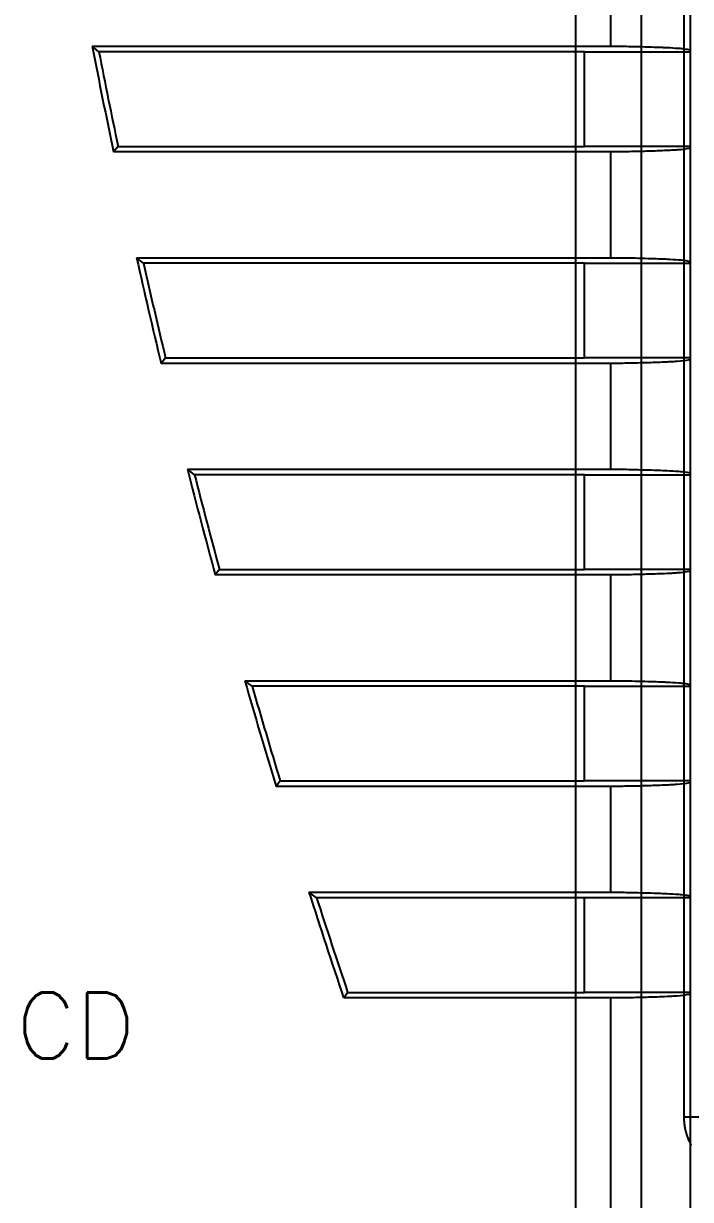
# Model space of a CAD drawing. Header units: inches. Extents: x -4 to 280, y -9 to 35.
# Drawn here: x 37.104 to 37.608, y 13.114 to 14.003 of the extents above; entities that cross this region are included whole.
import ezdxf

# ---------------------------------------------------------------- set-up
doc = ezdxf.new("R2010")
doc.units = ezdxf.units.IN
doc.header["$LTSCALE"] = 0.5
doc.header["$MEASUREMENT"] = 0
for name, color, linetype in [('cpue05', 7, 'Continuous'), ('DATASM', 7, 'Continuous'), ('PS-COVER', 177, 'Continuous')]:
    doc.layers.add(name, color=color, linetype=linetype)
doc.styles.add('RomanS', font='romans.shx', dxfattribs={"width": 0.85})

# ---------------------------------------------------------------- blocks, each defined once
blk = doc.blocks.new('IC200CPUE05')
at = {"layer": 'cpue05', "linetype": 'Continuous'}
for p, q in [((-5.4142, 0.46417), (-5.4142, -3.51457)), ((-5.44618, -4.5097), (-5.44618, 0.4603)), ((-5.49618, 0.4103), (-5.49618, -4.4597))]:
    blk.add_line(p, q, dxfattribs=at)
for points in [[(-5.4142, -3.51457), (-5.41412, -3.51709, 0.013831), (-5.41391, -3.5196, 0.013948), (-5.41356, -3.5221, 0.013894), (-5.41307, -3.52458, 0.013842), (-5.41244, -3.52702, 0.013888), (-5.41167, -3.52943, 0.013997), (-5.41077, -3.53179, 0.014044), (-5.40974, -3.53409, 0.014051), (-5.40858, -3.53633, 0.014003)], [(-5.4142, -3.51457), (-5.41238, -3.51457, 0), (-5.41055, -3.51457, 0), (-5.40871, -3.51457, 0), (-5.4069, -3.51457, -0.000001), (-5.40518, -3.51457, -0.000001), (-5.40364, -3.51457, 0), (-5.40231, -3.51457, -0.000001), (-5.40116, -3.51457, -0.000003), (-5.40012, -3.51457, -0.000004), (-5.3992, -3.51457, -0.000005)]]:
    blk.add_lwpolyline(points, format="xyb", dxfattribs=at)
at = {"layer": 'DATASM', "style": 'RomanS'}
blk.add_text('CLASS 1 DIV 2 GROUPS ABCD', height=0.05, dxfattribs=at).set_placement((-6.8384, -3.47047))
blk = doc.blocks.new('IC200PWR002')
at = {"layer": 'PS-COVER', "linetype": 'Continuous'}
for p, q in [((-2.32669, -3.253, -0.688), (-2.32669, -3.173, -0.688)), ((-2.26669, -3.16986, -0.688), (-2.26669, -3.25614, -0.688)), ((-2.71901, -3.253, -0.688), (-2.32669, -3.253, -0.688)), ((-2.71392, -3.25719, -0.688), (-2.71901, -3.253, -0.688)), ((-2.34669, -3.25719, -0.688), (-2.71392, -3.25719, -0.688)), ((-2.34669, -3.32881, -0.688), (-2.34669, -3.25719, -0.688)), ((-2.34669, -3.25719, -0.688), (-2.26669, -3.25719, -0.688)), ((-2.26669, -3.25614, -0.688), (-2.26669, -3.25719, -0.688)), ((-2.26669, -3.25719, -0.688), (-2.26669, -3.32881, -0.688)), ((-2.69942, -3.32881, -0.688), (-2.70283, -3.333, -0.688)), ((-2.32669, -3.333, -0.688), (-2.70283, -3.333, -0.688)), ((-2.69942, -3.32881, -0.688), (-2.34669, -3.32881, -0.688)), ((-2.26669, -3.32881, -0.688), (-2.34669, -3.32881, -0.688)), ((-2.32669, -3.413, -0.688), (-2.32669, -3.333, -0.688)), ((-2.26669, -3.32881, -0.688), (-2.26669, -3.32986, -0.688)), ((-2.26669, -3.32986, -0.688), (-2.26669, -3.41614, -0.688)), ((-2.68544, -3.413, -0.688), (-2.32669, -3.413, -0.688)), ((-2.6802, -3.41719, -0.688), (-2.68544, -3.413, -0.688)), ((-2.34669, -3.41719, -0.688), (-2.6802, -3.41719, -0.688)), ((-2.34669, -3.41719, -0.688), (-2.26669, -3.41719, -0.688)), ((-2.34669, -3.48881, -0.688), (-2.34669, -3.41719, -0.688)), ((-2.26669, -3.41614, -0.688), (-2.26669, -3.41719, -0.688)), ((-2.26669, -3.41719, -0.688), (-2.26669, -3.48881, -0.688)), ((-2.66353, -3.48881, -0.688), (-2.66683, -3.493, -0.688)), ((-2.32669, -3.493, -0.688), (-2.66683, -3.493, -0.688)), ((-2.66353, -3.48881, -0.688), (-2.34669, -3.48881, -0.688)), ((-2.26669, -3.48881, -0.688), (-2.34669, -3.48881, -0.688)), ((-2.32669, -3.573, -0.688), (-2.32669, -3.493, -0.688)), ((-2.26669, -3.48881, -0.688), (-2.26669, -3.48986, -0.688)), ((-2.26669, -3.48986, -0.688), (-2.26669, -3.57614, -0.688)), ((-2.64699, -3.573, -0.688), (-2.32669, -3.573, -0.688)), ((-2.64159, -3.57719, -0.688), (-2.64699, -3.573, -0.688)), ((-2.34669, -3.57719, -0.688), (-2.64159, -3.57719, -0.688)), ((-2.34669, -3.64881, -0.688), (-2.34669, -3.57719, -0.688)), ((-2.34669, -3.57719, -0.688), (-2.26669, -3.57719, -0.688)), ((-2.26669, -3.57614, -0.688), (-2.26669, -3.57719, -0.688)), ((-2.26669, -3.57719, -0.688), (-2.26669, -3.64881, -0.688)), ((-2.6227, -3.64881, -0.688), (-2.62591, -3.653, -0.688)), ((-2.32669, -3.653, -0.688), (-2.62591, -3.653, -0.688)), ((-2.6227, -3.64881, -0.688), (-2.34669, -3.64881, -0.688)), ((-2.26669, -3.64881, -0.688), (-2.34669, -3.64881, -0.688)), ((-2.32669, -3.733, -0.688), (-2.32669, -3.653, -0.688)), ((-2.26669, -3.64881, -0.688), (-2.26669, -3.64986, -0.688)), ((-2.26669, -3.64986, -0.688), (-2.26669, -3.73614, -0.688)), ((-2.60356, -3.733, -0.688), (-2.32669, -3.733, -0.688)), ((-2.59799, -3.73719, -0.688), (-2.60356, -3.733, -0.688)), ((-2.34669, -3.73719, -0.688), (-2.59799, -3.73719, -0.688)), ((-2.34669, -3.80881, -0.688), (-2.34669, -3.73719, -0.688)), ((-2.34669, -3.73719, -0.688), (-2.26669, -3.73719, -0.688)), ((-2.26669, -3.73614, -0.688), (-2.26669, -3.73719, -0.688)), ((-2.26669, -3.73719, -0.688), (-2.26669, -3.80881, -0.688)), ((-2.57682, -3.80881, -0.688), (-2.57994, -3.813, -0.688)), ((-2.32669, -3.813, -0.688), (-2.57994, -3.813, -0.688)), ((-2.57682, -3.80881, -0.688), (-2.34669, -3.80881, -0.688)), ((-2.26669, -3.80881, -0.688), (-2.34669, -3.80881, -0.688)), ((-2.32669, -3.893, -0.688), (-2.32669, -3.813, -0.688)), ((-2.26669, -3.80881, -0.688), (-2.26669, -3.80986, -0.688)), ((-2.26669, -3.80986, -0.688), (-2.26669, -3.89614, -0.688)), ((-2.55502, -3.893, -0.688), (-2.32669, -3.893, -0.688)), ((-2.54928, -3.89719, -0.688), (-2.55502, -3.893, -0.688)), ((-2.26669, -3.89614, -0.688), (-2.26669, -3.89719, -0.688)), ((-2.34669, -3.89719, -0.688), (-2.54928, -3.89719, -0.688)), ((-2.34669, -3.96881, -0.688), (-2.34669, -3.89719, -0.688)), ((-2.26669, -3.89719, -0.688), (-2.34669, -3.89719, -0.688)), ((-2.26669, -3.89719, -0.688), (-2.26669, -3.96881, -0.688)), ((-2.52879, -3.973, -0.688), (-2.52578, -3.96881, -0.688)), ((-2.32669, -3.973, -0.688), (-2.52879, -3.973, -0.688)), ((-2.52578, -3.96881, -0.688), (-2.34669, -3.96881, -0.688)), ((-2.26669, -3.96881, -0.688), (-2.34669, -3.96881, -0.688)), ((-2.32669, -5.033, -0.688), (-2.32669, -3.973, -0.688)), ((-2.26669, -3.96881, -0.688), (-2.26669, -3.96986, -0.688)), ((-2.26669, -3.96986, -0.688), (-2.26669, -5.033, -0.688))]:
    blk.add_line(p, q, dxfattribs=at)
at = {"layer": 'PS-COVER', "linetype": 'Continuous', "elevation": -0.688}
for points in [[(-2.32669, -3.253, -0.005023), (-2.31322, -3.25314, -0.0035), (-2.2939, -3.25366, -0.001088), (-2.28769, -3.25388, -0.001956), (-2.28424, -3.25403, -0.006879), (-2.27558, -3.25455, -0.012706), (-2.27091, -3.25502, -0.034211), (-2.26696, -3.25579, -0.339567), (-2.26669, -3.25614)], [(-2.26669, -3.32986, -0.365933), (-2.26713, -3.33038, -0.023401), (-2.27645, -3.33151, -0.003665), (-2.27987, -3.33174, -0.00286), (-2.28424, -3.33197, -0.003501), (-2.29166, -3.33227, -0.002009), (-2.30458, -3.33266, -0.002632), (-2.3177, -3.33293, -0.003838), (-2.32669, -3.333)], [(-2.32669, -3.413, -0.005023), (-2.31322, -3.41314, -0.0035), (-2.2939, -3.41366, -0.001088), (-2.28769, -3.41388, -0.001956), (-2.28424, -3.41403, -0.006879), (-2.27558, -3.41455, -0.012706), (-2.27091, -3.41502, -0.034211), (-2.26696, -3.41579, -0.339568), (-2.26669, -3.41614)], [(-2.26669, -3.48986, -0.365933), (-2.26713, -3.49038, -0.023401), (-2.27645, -3.49151, -0.003665), (-2.27987, -3.49174, -0.00286), (-2.28424, -3.49197, -0.003501), (-2.29166, -3.49227, -0.002009), (-2.30458, -3.49266, -0.002632), (-2.3177, -3.49293, -0.003838), (-2.32669, -3.493)], [(-2.32669, -3.573, -0.005023), (-2.31322, -3.57314, -0.0035), (-2.2939, -3.57366, -0.001088), (-2.28769, -3.57388, -0.001956), (-2.28424, -3.57403, -0.006878), (-2.27558, -3.57455, -0.012706), (-2.27091, -3.57502, -0.034211), (-2.26696, -3.57579, -0.339567), (-2.26669, -3.57614)], [(-2.26669, -3.64986, -0.365933), (-2.26713, -3.65038, -0.023401), (-2.27645, -3.65151, -0.003665), (-2.27987, -3.65174, -0.00286), (-2.28424, -3.65197, -0.003501), (-2.29166, -3.65227, -0.002009), (-2.30458, -3.65266, -0.002632), (-2.3177, -3.65293, -0.003838), (-2.32669, -3.653)], [(-2.32669, -3.733, -0.005023), (-2.31322, -3.73314, -0.0035), (-2.2939, -3.73366, -0.001088), (-2.28769, -3.73388, -0.001956), (-2.28424, -3.73403, -0.006879), (-2.27558, -3.73455, -0.012706), (-2.27091, -3.73502, -0.034211), (-2.26696, -3.73579, -0.339568), (-2.26669, -3.73614)], [(-2.26669, -3.80986, -0.365933), (-2.26713, -3.81038, -0.023401), (-2.27645, -3.81151, -0.003665), (-2.27987, -3.81174, -0.00286), (-2.28424, -3.81197, -0.003501), (-2.29166, -3.81227, -0.002009), (-2.30458, -3.81266, -0.002632), (-2.3177, -3.81293, -0.003838), (-2.32669, -3.813)], [(-2.32669, -3.893, -0.005023), (-2.31322, -3.89314, -0.0035), (-2.2939, -3.89366, -0.001088), (-2.28769, -3.89388, -0.001956), (-2.28424, -3.89403, -0.006878), (-2.27558, -3.89455, -0.012706), (-2.27091, -3.89502, -0.034211), (-2.26696, -3.89579, -0.339567), (-2.26669, -3.89614)], [(-2.26669, -3.96986, -0.365932), (-2.26713, -3.97038, -0.023401), (-2.27645, -3.97151, -0.003665), (-2.27987, -3.97174, -0.00286), (-2.28424, -3.97197, -0.003502), (-2.29165, -3.97227, -0.002008), (-2.30458, -3.97266, -0.002631), (-2.3177, -3.97293, -0.003839), (-2.32669, -3.973)]]:
    blk.add_lwpolyline(points, format="xyb", dxfattribs=at)
at = {"layer": 'PS-COVER', "linetype": 'Continuous'}
for radius, start, end in [(5.65, 191.01993, 191.84763), (5.64581, 191.07157, 191.81308), (5.65, 192.67785, 193.51078), (5.64581, 192.73104, 193.47725), (5.65, 194.34663, 195.18561), (5.64581, 194.40144, 195.15308), (5.65, 196.02795, 196.87385), (5.64581, 196.08445, 196.8423), (5.65, 197.72356, 198.57731), (5.64581, 197.78184, 198.54673)]:
    blk.add_arc((2.82681, -2.173, -0.688), radius, start, end, dxfattribs=at)

msp = doc.modelspace()

# ---------------------------------------------------------------- block references
for name, p in [('IC200CPUE05', (43.01706, 16.69081)), ('IC200PWR002', (39.87442, 17.23912, 0.688))]:
    msp.add_blockref(name, p)

doc.saveas('drawing.dxf')
